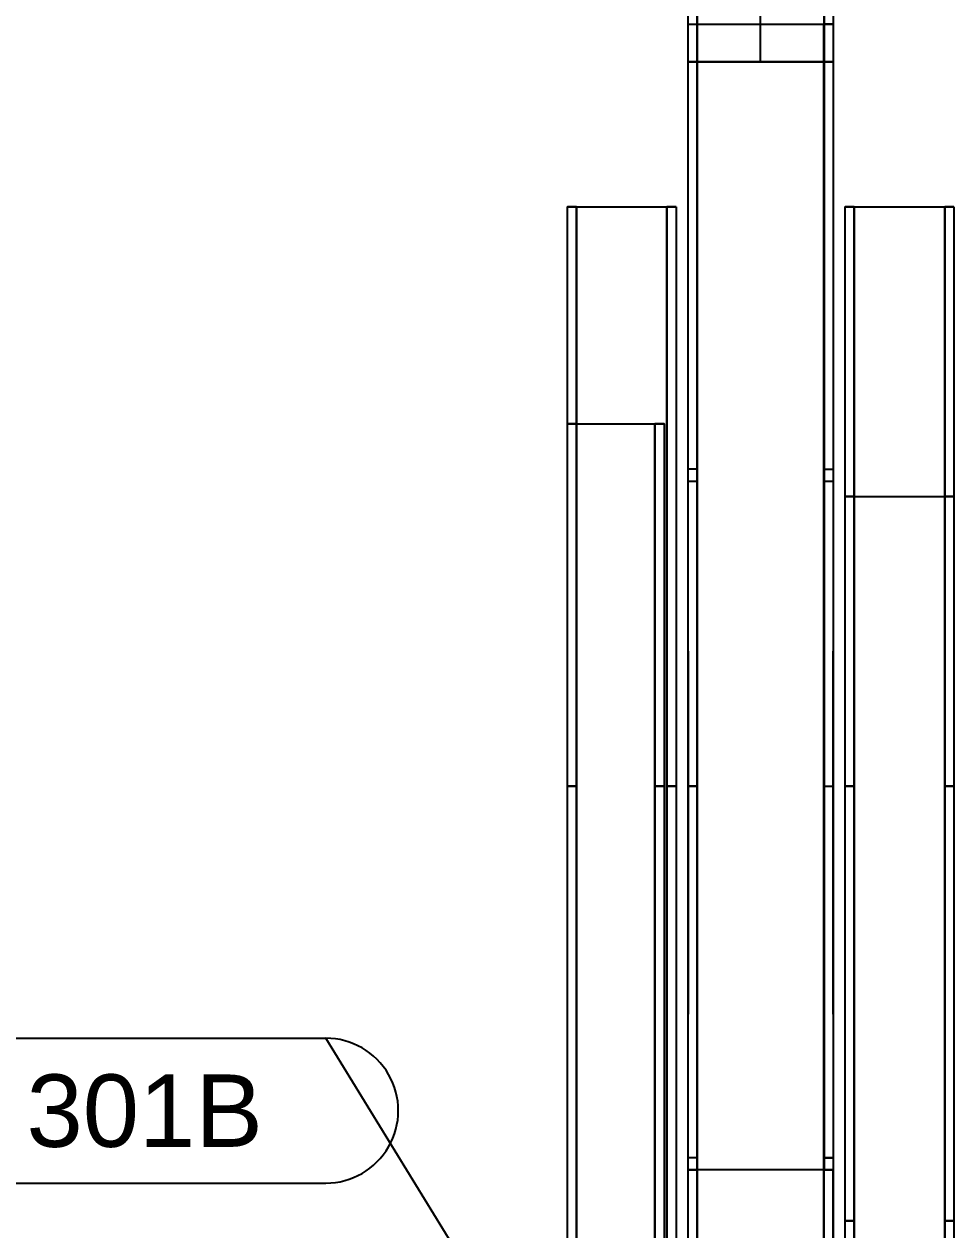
# Model space of a CAD drawing. Header units: inches. Extents: x -21257 to 11444, y 0 to 8704.
# Drawn here: x 2486.1 to 2640.1, y 7013.7 to 7213.5 of the extents above; entities that cross this region are included whole.
import ezdxf
from ezdxf.enums import TextEntityAlignment as Align

# ---------------------------------------------------------------- set-up
doc = ezdxf.new("R2010")
doc.units = ezdxf.units.IN
doc.header["$MEASUREMENT"] = 0
for name, color, linetype in [('100-CONV-LAYOUT', 3, 'Continuous'), ('100-CONV-NUMBERS', 3, 'Continuous'), ('200-CONV-LAYOUT', 4, 'Continuous'), ('200-CONV-NUMBERS', 4, 'Continuous'), ('300-CONV-LAYOUT', 6, 'Continuous'), ('300-CONV-NUMBERS', 6, 'Continuous')]:
    doc.layers.add(name, color=color, linetype=linetype)
doc.styles.get("Standard").update_dxf_attribs({"font": 'helvl.shx'})

# ---------------------------------------------------------------- blocks, each defined once
blk = doc.blocks.new('DCBLOCK')
at = {"linetype": 'Continuous'}
for p, q in [((-0.625, 0), (0, 0)), ((-0.625, -0.25), (0, -0.25))]:
    blk.add_line(p, q, dxfattribs=at)
for centre, start, end in [((-0.625, -0.125), 90, 269.9999), ((0, -0.125), 269.9999, 90)]:
    blk.add_arc(centre, 0.125, start, end)
blk.add_attdef('FORTNAITEM', text='', height=0.125).set_placement((-0.3125, -0.125), align=Align.MIDDLE_CENTER)
at = {"flags": 1}
blk.add_attdef('SERIALNUM', (-0.625, -0.3437), '', height=0.125, dxfattribs=at)

msp = doc.modelspace()

# ---------------------------------------------------------------- linework, layer by layer
at = {"layer": '100-CONV-LAYOUT', "linetype": 'Continuous'}
for p, q in [((2596.09, 7213.49, 20.5), (2597.59, 7213.49, 20.5)), ((2596.09, 7213.49, 30), (2597.59, 7213.49, 30)), ((2597.59, 7213.49, 20.5), (2597.59, 7213.49, 30)), ((2618.59, 7213.49, 20.5), (2620.09, 7213.49, 20.5)), ((2618.59, 7213.49, 30), (2618.59, 7213.49, 20.5)), ((2620.09, 7213.49, 30), (2618.59, 7213.49, 30)), ((2596.09, 7207.24, 23.49), (2597.59, 7207.24, 23.49)), ((2596.09, 7207.24, 29.99), (2597.59, 7207.24, 29.99)), ((2597.59, 7207.24, 20.5), (2596.09, 7207.24, 20.5)), ((2596.09, 7207.24, 30), (2597.59, 7207.24, 30)), ((2597.59, 7207.24, 23.49), (2597.59, 7207.24, 29.99)), ((2597.59, 7207.24, 30), (2597.59, 7207.24, 20.5)), ((2618.59, 7207.24, 23.49), (2620.09, 7207.24, 23.49)), ((2618.59, 7207.24, 29.99), (2618.59, 7207.24, 23.49)), ((2620.09, 7207.24, 29.99), (2618.59, 7207.24, 29.99)), ((2618.59, 7207.24, 20.5), (2620.09, 7207.24, 20.5)), ((2618.59, 7207.24, 30), (2618.59, 7207.24, 20.5)), ((2618.59, 7207.24, 30), (2620.09, 7207.24, 30)), ((2597.59, 7087.24, 23.49), (2596.09, 7087.24, 23.49)), ((2596.09, 7087.24, 29.99), (2597.59, 7087.24, 29.99)), ((2597.59, 7087.24, 29.99), (2597.59, 7087.24, 23.49)), ((2618.59, 7087.24, 23.49), (2620.09, 7087.24, 23.49)), ((2618.59, 7087.24, 29.99), (2618.59, 7087.24, 23.49)), ((2618.59, 7087.24, 29.99), (2620.09, 7087.24, 29.99))]:
    msp.add_line(p, q, dxfattribs=at)
at = {"layer": '100-CONV-LAYOUT', "invisible_edges": 15}
for points in [[(2597.77, 7226.95, 30), (2596.1, 7212.53, 30), (2597.6, 7212.55, 30), (2599.22, 7226.58, 30)], [(2619.58, 7221.44, 30), (2618.6, 7212.92, 30), (2597.6, 7212.55, 30), (2599.22, 7226.58, 30)], [(2621.04, 7221.07, 30), (2620.1, 7212.95, 30), (2618.6, 7212.92, 30), (2619.58, 7221.44, 30)]]:
    msp.add_3dface(points, dxfattribs=at)
at = {"layer": '100-CONV-LAYOUT'}
for points in [[(2596.09, 7207.24, 20.5), (2596.09, 7213.49, 20.5), (2597.59, 7213.49, 20.5), (2597.59, 7207.24, 20.5)], [(2596.09, 7207.24, 30), (2596.09, 7213.49, 30), (2597.59, 7213.49, 30), (2597.59, 7207.24, 30)], [(2597.59, 7207.24, 30), (2597.59, 7213.49, 30), (2618.59, 7213.49, 30), (2618.59, 7207.24, 30)], [(2597.59, 7207.24, 30), (2597.59, 7213.49, 30), (2597.59, 7213.49, 20.5), (2597.59, 7207.24, 20.5)], [(2618.59, 7207.24, 30), (2618.59, 7213.49, 30), (2618.59, 7213.49, 20.5), (2618.59, 7207.24, 20.5)], [(2618.59, 7207.24, 20.5), (2618.59, 7213.49, 20.5), (2620.09, 7213.49, 20.5), (2620.09, 7207.24, 20.5)], [(2618.59, 7207.24, 30), (2618.59, 7213.49, 30), (2620.09, 7213.49, 30), (2620.09, 7207.24, 30)], [(2596.09, 5527.24, 23.5), (2596.09, 7207.24, 23.49), (2597.59, 7207.24, 23.49), (2597.59, 5527.24, 23.5)], [(2596.09, 5527.24, 30), (2596.09, 7207.24, 29.99), (2597.59, 7207.24, 29.99), (2597.59, 5527.24, 30)], [(2597.59, 5527.24, 30), (2597.59, 7207.24, 29.99), (2618.59, 7207.24, 29.99), (2618.59, 5527.24, 30)], [(2597.59, 5527.24, 30), (2597.59, 7207.24, 29.99), (2597.59, 7207.24, 23.49), (2597.59, 5527.24, 23.5)], [(2618.59, 5527.24, 30), (2618.59, 7207.24, 29.99), (2618.59, 7207.24, 23.49), (2618.59, 5527.24, 23.5)], [(2618.59, 5527.24, 23.5), (2618.59, 7207.24, 23.49), (2620.09, 7207.24, 23.49), (2620.09, 5527.24, 23.5)], [(2618.59, 5527.24, 30), (2618.59, 7207.24, 29.99), (2620.09, 7207.24, 29.99), (2620.09, 5527.24, 30)], [(2576.09, 7183.24, 29.99), (2576.09, 7183.24, 26.49), (2577.59, 7183.24, 26.49), (2577.59, 7183.24, 29.99)], [(2576.09, 3847.24, 26.5), (2576.09, 7183.24, 26.49), (2577.59, 7183.24, 26.49), (2577.59, 3847.24, 26.5)], [(2576.09, 3847.24, 30), (2576.09, 7183.24, 29.99), (2577.59, 7183.24, 29.99), (2577.59, 3847.24, 30)], [(2577.59, 3847.24, 30), (2577.59, 7183.24, 29.99), (2592.59, 7183.24, 29.99), (2592.59, 3847.24, 30)], [(2577.59, 3847.24, 30), (2577.59, 7183.24, 29.99), (2577.59, 7183.24, 26.49), (2577.59, 3847.24, 26.5)], [(2594.09, 7183.24, 29.99), (2592.59, 7183.24, 29.99), (2592.59, 7183.24, 26.49), (2594.09, 7183.24, 26.49)], [(2592.59, 3847.24, 30), (2592.59, 7183.24, 29.99), (2592.59, 7183.24, 26.49), (2592.59, 3847.24, 26.5)], [(2592.59, 3847.24, 26.5), (2592.59, 7183.24, 26.49), (2594.09, 7183.24, 26.49), (2594.09, 3847.24, 26.5)], [(2592.59, 3847.24, 30), (2592.59, 7183.24, 29.99), (2594.09, 7183.24, 29.99), (2594.09, 3847.24, 30)], [(2622.09, 7183.24, 29.99), (2622.09, 7183.24, 26.49), (2623.59, 7183.24, 26.49), (2623.59, 7183.24, 29.99)], [(2622.09, 3847.24, 26.5), (2622.09, 7183.24, 26.49), (2623.59, 7183.24, 26.49), (2623.59, 3847.24, 26.5)], [(2622.09, 3847.24, 30), (2622.09, 7183.24, 29.99), (2623.59, 7183.24, 29.99), (2623.59, 3847.24, 30)], [(2623.59, 3847.24, 30), (2623.59, 7183.24, 29.99), (2638.59, 7183.24, 29.99), (2638.59, 3847.24, 30)], [(2623.59, 3847.24, 30), (2623.59, 7183.24, 29.99), (2623.59, 7183.24, 26.49), (2623.59, 3847.24, 26.5)], [(2640.09, 7183.24, 29.99), (2638.59, 7183.24, 29.99), (2638.59, 7183.24, 26.49), (2640.09, 7183.24, 26.49)], [(2638.59, 3847.24, 30), (2638.59, 7183.24, 29.99), (2638.59, 7183.24, 26.49), (2638.59, 3847.24, 26.5)], [(2638.59, 3847.24, 26.5), (2638.59, 7183.24, 26.49), (2640.09, 7183.24, 26.49), (2640.09, 3847.24, 26.5)], [(2638.59, 3847.24, 30), (2638.59, 7183.24, 29.99), (2640.09, 7183.24, 29.99), (2640.09, 3847.24, 30)], [(2576.09, 7087.24, 29.99), (2576.09, 7087.24, 26.49), (2577.59, 7087.24, 26.49), (2577.59, 7087.24, 29.99)], [(2592.59, 7087.24, 29.99), (2592.59, 7087.24, 26.49), (2594.09, 7087.24, 26.49), (2594.09, 7087.24, 29.99)], [(2622.09, 7087.24, 29.99), (2622.09, 7087.24, 26.49), (2623.59, 7087.24, 26.49), (2623.59, 7087.24, 29.99)], [(2638.59, 7087.24, 29.99), (2638.59, 7087.24, 26.49), (2640.09, 7087.24, 26.49), (2640.09, 7087.24, 29.99)]]:
    msp.add_3dface(points, dxfattribs=at)
at = {"layer": '100-CONV-NUMBERS', "linetype": 'Continuous'}
msp.add_line((2608.09, 7207.24, 30), (2608.09, 7255.24, 360), dxfattribs=at)
at = {"layer": '200-CONV-LAYOUT', "linetype": 'Continuous'}
for p, q in [((2596.09, 7213.49, 128.5), (2597.59, 7213.49, 128.5)), ((2596.09, 7213.49, 138), (2597.59, 7213.49, 138)), ((2597.59, 7213.49, 128.5), (2597.59, 7213.49, 138)), ((2618.59, 7213.49, 128.5), (2620.09, 7213.49, 128.5)), ((2618.59, 7213.49, 138), (2618.59, 7213.49, 128.5)), ((2620.09, 7213.49, 138), (2618.59, 7213.49, 138)), ((2597.59, 7207.24, 128.5), (2596.09, 7207.24, 128.5)), ((2596.09, 7207.24, 138), (2597.59, 7207.24, 138)), ((2596.09, 7207.24, 131.49), (2597.59, 7207.24, 131.49)), ((2596.09, 7207.24, 137.99), (2597.59, 7207.24, 137.99)), ((2597.59, 7207.24, 138), (2597.59, 7207.24, 128.5)), ((2597.59, 7207.24, 131.49), (2597.59, 7207.24, 137.99)), ((2618.59, 7207.24, 128.5), (2620.09, 7207.24, 128.5)), ((2618.59, 7207.24, 138), (2618.59, 7207.24, 128.5)), ((2618.59, 7207.24, 138), (2620.09, 7207.24, 138)), ((2618.59, 7207.24, 131.49), (2620.09, 7207.24, 131.49)), ((2618.59, 7207.24, 137.99), (2618.59, 7207.24, 131.49)), ((2620.09, 7207.24, 137.99), (2618.59, 7207.24, 137.99)), ((2597.59, 7087.24, 131.49), (2596.09, 7087.24, 131.49)), ((2596.09, 7087.24, 137.99), (2597.59, 7087.24, 137.99)), ((2597.59, 7087.24, 137.99), (2597.59, 7087.24, 131.49)), ((2618.59, 7087.24, 131.49), (2620.09, 7087.24, 131.49)), ((2618.59, 7087.24, 137.99), (2618.59, 7087.24, 131.49)), ((2618.59, 7087.24, 137.99), (2620.09, 7087.24, 137.99))]:
    msp.add_line(p, q, dxfattribs=at)
at = {"layer": '200-CONV-LAYOUT', "invisible_edges": 15}
for points in [[(2597.77, 7226.95, 138), (2596.1, 7212.53, 138), (2597.6, 7212.55, 138), (2599.22, 7226.58, 138)], [(2619.58, 7221.44, 138), (2618.6, 7212.92, 138), (2597.6, 7212.55, 138), (2599.22, 7226.58, 138)], [(2621.04, 7221.07, 138), (2620.1, 7212.95, 138), (2618.6, 7212.92, 138), (2619.58, 7221.44, 138)]]:
    msp.add_3dface(points, dxfattribs=at)
at = {"layer": '200-CONV-LAYOUT'}
for points in [[(2596.09, 7207.24, 128.5), (2596.09, 7213.49, 128.5), (2597.59, 7213.49, 128.5), (2597.59, 7207.24, 128.5)], [(2596.09, 7207.24, 138), (2596.09, 7213.49, 138), (2597.59, 7213.49, 138), (2597.59, 7207.24, 138)], [(2597.59, 7207.24, 138), (2597.59, 7213.49, 138), (2618.59, 7213.49, 138), (2618.59, 7207.24, 138)], [(2597.59, 7207.24, 138), (2597.59, 7213.49, 138), (2597.59, 7213.49, 128.5), (2597.59, 7207.24, 128.5)], [(2618.59, 7207.24, 138), (2618.59, 7213.49, 138), (2618.59, 7213.49, 128.5), (2618.59, 7207.24, 128.5)], [(2618.59, 7207.24, 128.5), (2618.59, 7213.49, 128.5), (2620.09, 7213.49, 128.5), (2620.09, 7207.24, 128.5)], [(2618.59, 7207.24, 138), (2618.59, 7213.49, 138), (2620.09, 7213.49, 138), (2620.09, 7207.24, 138)], [(2596.09, 5527.24, 131.5), (2596.09, 7207.24, 131.49), (2597.59, 7207.24, 131.49), (2597.59, 5527.24, 131.5)], [(2596.09, 5527.24, 138), (2596.09, 7207.24, 137.99), (2597.59, 7207.24, 137.99), (2597.59, 5527.24, 138)], [(2597.59, 5527.24, 138), (2597.59, 7207.24, 137.99), (2618.59, 7207.24, 137.99), (2618.59, 5527.24, 138)], [(2597.59, 5527.24, 138), (2597.59, 7207.24, 137.99), (2597.59, 7207.24, 131.49), (2597.59, 5527.24, 131.5)], [(2618.59, 5527.24, 138), (2618.59, 7207.24, 137.99), (2618.59, 7207.24, 131.49), (2618.59, 5527.24, 131.5)], [(2618.59, 5527.24, 131.5), (2618.59, 7207.24, 131.49), (2620.09, 7207.24, 131.49), (2620.09, 5527.24, 131.5)], [(2618.59, 5527.24, 138), (2618.59, 7207.24, 137.99), (2620.09, 7207.24, 137.99), (2620.09, 5527.24, 138)], [(2576.09, 7183.24, 137.99), (2576.09, 7183.24, 134.49), (2577.59, 7183.24, 134.49), (2577.59, 7183.24, 137.99)], [(2576.09, 3847.24, 134.5), (2576.09, 7183.24, 134.49), (2577.59, 7183.24, 134.49), (2577.59, 3847.24, 134.5)], [(2576.09, 3847.24, 138), (2576.09, 7183.24, 137.99), (2577.59, 7183.24, 137.99), (2577.59, 3847.24, 138)], [(2577.59, 3847.24, 138), (2577.59, 7183.24, 137.99), (2592.59, 7183.24, 137.99), (2592.59, 3847.24, 138)], [(2577.59, 3847.24, 138), (2577.59, 7183.24, 137.99), (2577.59, 7183.24, 134.49), (2577.59, 3847.24, 134.5)], [(2594.09, 7183.24, 137.99), (2592.59, 7183.24, 137.99), (2592.59, 7183.24, 134.49), (2594.09, 7183.24, 134.49)], [(2592.59, 3847.24, 138), (2592.59, 7183.24, 137.99), (2592.59, 7183.24, 134.49), (2592.59, 3847.24, 134.5)], [(2592.59, 3847.24, 134.5), (2592.59, 7183.24, 134.49), (2594.09, 7183.24, 134.49), (2594.09, 3847.24, 134.5)], [(2592.59, 3847.24, 138), (2592.59, 7183.24, 137.99), (2594.09, 7183.24, 137.99), (2594.09, 3847.24, 138)], [(2622.09, 7183.24, 137.99), (2622.09, 7183.24, 134.49), (2623.59, 7183.24, 134.49), (2623.59, 7183.24, 137.99)], [(2622.09, 3847.24, 134.5), (2622.09, 7183.24, 134.49), (2623.59, 7183.24, 134.49), (2623.59, 3847.24, 134.5)], [(2622.09, 3847.24, 138), (2622.09, 7183.24, 137.99), (2623.59, 7183.24, 137.99), (2623.59, 3847.24, 138)], [(2623.59, 3847.24, 138), (2623.59, 7183.24, 137.99), (2638.59, 7183.24, 137.99), (2638.59, 3847.24, 138)], [(2623.59, 3847.24, 138), (2623.59, 7183.24, 137.99), (2623.59, 7183.24, 134.49), (2623.59, 3847.24, 134.5)], [(2640.09, 7183.24, 137.99), (2638.59, 7183.24, 137.99), (2638.59, 7183.24, 134.49), (2640.09, 7183.24, 134.49)], [(2638.59, 3847.24, 138), (2638.59, 7183.24, 137.99), (2638.59, 7183.24, 134.49), (2638.59, 3847.24, 134.5)], [(2638.59, 3847.24, 134.5), (2638.59, 7183.24, 134.49), (2640.09, 7183.24, 134.49), (2640.09, 3847.24, 134.5)], [(2638.59, 3847.24, 138), (2638.59, 7183.24, 137.99), (2640.09, 7183.24, 137.99), (2640.09, 3847.24, 138)], [(2576.09, 7087.24, 137.99), (2576.09, 7087.24, 134.49), (2577.59, 7087.24, 134.49), (2577.59, 7087.24, 137.99)], [(2592.59, 7087.24, 137.99), (2592.59, 7087.24, 134.49), (2594.09, 7087.24, 134.49), (2594.09, 7087.24, 137.99)], [(2622.09, 7087.24, 137.99), (2622.09, 7087.24, 134.49), (2623.59, 7087.24, 134.49), (2623.59, 7087.24, 137.99)], [(2638.59, 7087.24, 137.99), (2638.59, 7087.24, 134.49), (2640.09, 7087.24, 134.49), (2640.09, 7087.24, 137.99)]]:
    msp.add_3dface(points, dxfattribs=at)
at = {"layer": '200-CONV-NUMBERS', "linetype": 'Continuous'}
msp.add_line((2608.09, 7207.24, 138), (2608.09, 7255.24, 360), dxfattribs=at)
at = {"layer": '300-CONV-LAYOUT', "linetype": 'Continuous'}
for p, q in [((2597.6, 7139.78, 278.16), (2596.1, 7139.78, 278.16)), ((2597.6, 7137.77, 284.34), (2597.6, 7139.78, 278.16)), ((2618.6, 7137.77, 284.34), (2618.6, 7139.78, 278.16)), ((2618.6, 7139.78, 278.16), (2620.1, 7139.78, 278.16)), ((2596.1, 7137.77, 284.34), (2597.6, 7137.77, 284.34)), ((2618.6, 7137.77, 284.34), (2620.1, 7137.77, 284.34)), ((2597.6, 7025.7, 240.96), (2596.1, 7025.7, 240.96)), ((2597.6, 7023.68, 247.14), (2597.6, 7025.7, 240.96)), ((2618.6, 7023.68, 247.14), (2618.6, 7025.7, 240.96)), ((2618.6, 7025.7, 240.96), (2620.1, 7025.7, 240.96)), ((2596.1, 7023.68, 247.14), (2597.6, 7023.68, 247.14)), ((2618.6, 7023.68, 247.14), (2620.1, 7023.68, 247.14))]:
    msp.add_line(p, q, dxfattribs=at)
at = {"layer": '300-CONV-LAYOUT'}
for p, q in [((2596.1, 7012.25, 0), (2596.1, 7023.68, 0)), ((2620.1, 7012.25, 0), (2620.1, 7023.68, 0))]:
    msp.add_line(p, q, dxfattribs=at)
for points in [[(2596.1, 7025.7, 240.96), (2596.1, 7272.91, 321.57), (2597.6, 7272.91, 321.57), (2597.6, 7025.7, 240.96)], [(2597.6, 7023.68, 247.14), (2597.6, 7270.89, 327.75), (2597.6, 7272.91, 321.57), (2597.6, 7025.7, 240.96)], [(2618.6, 7025.7, 240.96), (2618.6, 7272.91, 321.57), (2620.1, 7272.91, 321.57), (2620.1, 7025.7, 240.96)], [(2618.6, 7023.68, 247.14), (2618.6, 7270.89, 327.75), (2618.6, 7272.91, 321.57), (2618.6, 7025.7, 240.96)], [(2596.1, 7023.68, 247.14), (2596.1, 7270.89, 327.75), (2597.6, 7270.89, 327.75), (2597.6, 7023.68, 247.14)], [(2597.6, 7023.68, 247.14), (2597.6, 7270.89, 327.75), (2618.6, 7270.89, 327.75), (2618.6, 7023.68, 247.14)], [(2618.6, 7023.68, 247.14), (2618.6, 7270.89, 327.75), (2620.1, 7270.89, 327.75), (2620.1, 7023.68, 247.14)], [(2576.1, 6967.25, 246), (2576.1, 7147.25, 246), (2577.6, 7147.25, 246), (2577.6, 6967.25, 246)], [(2576.1, 6967.25, 242.5), (2576.1, 7147.25, 242.5), (2577.6, 7147.25, 242.5), (2577.6, 6967.25, 242.5)], [(2576.1, 7147.25, 246), (2576.1, 7147.25, 242.5), (2577.6, 7147.25, 242.5), (2577.6, 7147.25, 246)], [(2577.6, 6967.25, 246), (2577.6, 7147.25, 246), (2577.6, 7147.25, 242.5), (2577.6, 6967.25, 242.5)], [(2577.6, 6967.25, 246), (2577.6, 7147.25, 246), (2590.6, 7147.25, 246), (2590.6, 6967.25, 246)], [(2590.6, 6967.25, 246), (2590.6, 7147.25, 246), (2592.1, 7147.25, 246), (2592.1, 6967.25, 246)], [(2590.6, 6967.25, 242.5), (2590.6, 7147.25, 242.5), (2592.1, 7147.25, 242.5), (2592.1, 6967.25, 242.5)], [(2590.6, 6967.25, 246), (2590.6, 7147.25, 246), (2590.6, 7147.25, 242.5), (2590.6, 6967.25, 242.5)], [(2592.1, 7147.25, 246), (2590.6, 7147.25, 246), (2590.6, 7147.25, 242.5), (2592.1, 7147.25, 242.5)], [(2622.1, 5815.25, 246), (2622.1, 7135.25, 246), (2623.6, 7135.25, 246), (2623.6, 5815.25, 246)], [(2622.1, 5815.25, 242.5), (2622.1, 7135.25, 242.5), (2623.6, 7135.25, 242.5), (2623.6, 5815.25, 242.5)], [(2622.1, 7135.25, 246), (2622.1, 7135.25, 242.5), (2623.6, 7135.25, 242.5), (2623.6, 7135.25, 246)], [(2623.6, 5815.25, 246), (2623.6, 7135.25, 246), (2623.6, 7135.25, 242.5), (2623.6, 5815.25, 242.5)], [(2623.6, 5815.25, 246), (2623.6, 7135.25, 246), (2638.6, 7135.25, 246), (2638.6, 5815.25, 246)], [(2638.6, 5815.25, 246), (2638.6, 7135.25, 246), (2640.1, 7135.25, 246), (2640.1, 5815.25, 246)], [(2638.6, 5815.25, 242.5), (2638.6, 7135.25, 242.5), (2640.1, 7135.25, 242.5), (2640.1, 5815.25, 242.5)], [(2638.6, 5815.25, 246), (2638.6, 7135.25, 246), (2638.6, 7135.25, 242.5), (2638.6, 5815.25, 242.5)], [(2640.1, 7135.25, 246), (2638.6, 7135.25, 246), (2638.6, 7135.25, 242.5), (2640.1, 7135.25, 242.5)], [(2596.1, 7105.8, 267.08), (2596.1, 7109.62, 255.37), (2596.1, 7073.25, 243.51), (2596.1, 7069.43, 255.22)], [(2620.1, 7105.8, 267.08), (2620.1, 7109.62, 255.37), (2620.1, 7073.25, 243.51), (2620.1, 7069.43, 255.22)], [(2576.1, 7087.25, 246), (2576.1, 7087.25, 242.5), (2577.6, 7087.25, 242.5), (2577.6, 7087.25, 246)], [(2590.6, 7087.25, 246), (2590.6, 7087.25, 242.5), (2592.1, 7087.25, 242.5), (2592.1, 7087.25, 246)], [(2596.1, 7069.43, 255.22), (2596.1, 7073.25, 243.51), (2596.1, 7049.47, 248.71), (2596.1, 7069.43, 255.22)], [(2620.1, 7069.43, 255.22), (2620.1, 7073.25, 243.51), (2620.1, 7049.47, 248.71), (2620.1, 7069.43, 255.22)], [(2622.1, 7015.25, 246), (2622.1, 7015.25, 242.5), (2623.6, 7015.25, 242.5), (2623.6, 7015.25, 246)], [(2638.6, 7015.25, 246), (2638.6, 7015.25, 242.5), (2640.1, 7015.25, 242.5), (2640.1, 7015.25, 246)]]:
    msp.add_3dface(points, dxfattribs=at)
at = {"layer": '300-CONV-NUMBERS', "linetype": 'Continuous'}
msp.add_line((2584.1, 6967.25, 246), (2536.1, 7045.5, 360), dxfattribs=at)

# ---------------------------------------------------------------- block references
at = {"layer": '300-CONV-NUMBERS', "xscale": 96, "yscale": 96, "zscale": 96}
msp.add_blockref('DCBLOCK', (2536.1, 7045.5, 360), dxfattribs=at).add_auto_attribs({'FORTNAITEM': '301B'})

doc.saveas('drawing.dxf')
